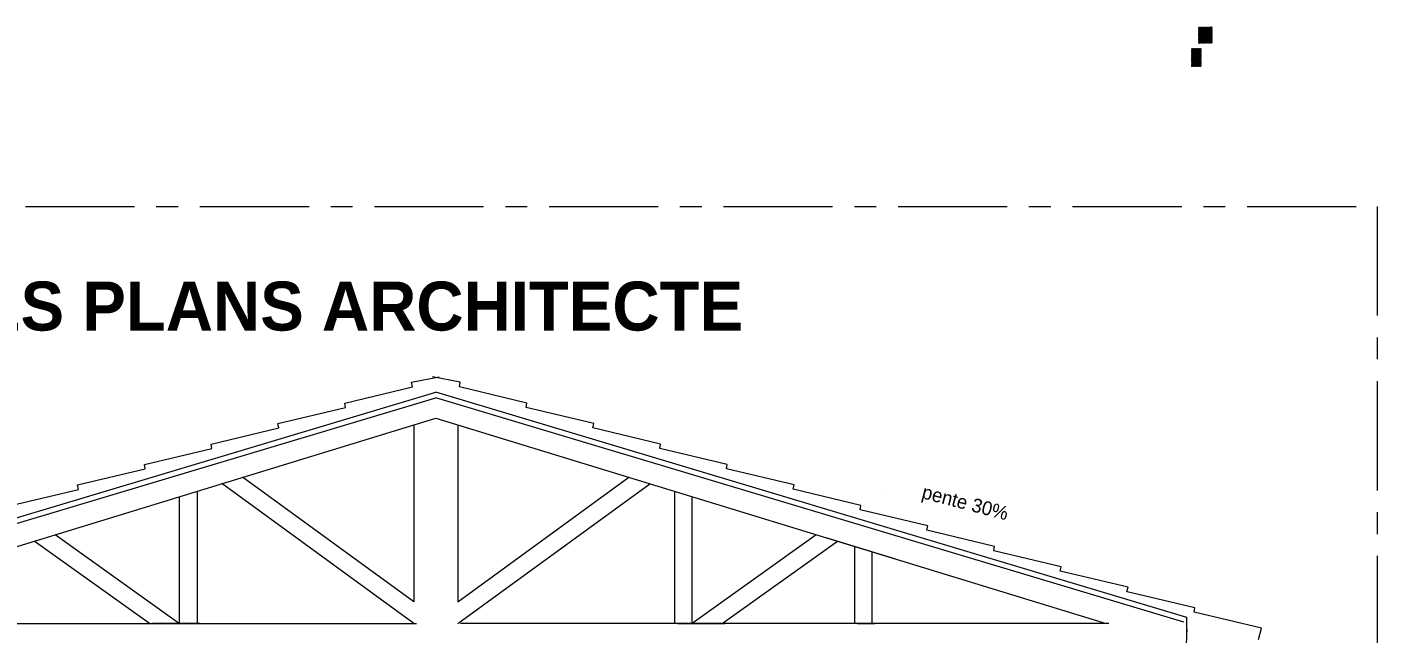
# Model space of a CAD drawing. Header units: metres. Extents: x -12536 to 12621, y -17191 to 9596.
# Drawn here: x -2361 to -1587, y 2821 to 3168 of the extents above; entities that cross this region are included whole.
import ezdxf
from ezdxf.enums import TextEntityAlignment as Align

# ---------------------------------------------------------------- set-up
doc = ezdxf.new("R2010")
doc.units = ezdxf.units.M
doc.header["$MEASUREMENT"] = 0
doc.linetypes.add('2007-10_08_CENTER', pattern=[100, 62.5, -12.5, 12.5, -12.5])
doc.linetypes.add('AXES', pattern=[2, 1.25, -0.25, 0.25, -0.25])
for name, color, linetype, lineweight in [('B-AXE', 1, 'AXES', 13), ('B-HAC', 8, 'Continuous', 9), ('B-VOILE-BA', 7, 'Continuous', 60)]:
    doc.layers.add(name, color=color, linetype=linetype, lineweight=lineweight)
for name, color, linetype in [('Calque commun', 7, 'Continuous'), ('Cotations', 7, 'Continuous'), ('Layer4', 7, 'Continuous')]:
    doc.layers.add(name, color=color, linetype=linetype)
doc.styles.add('Century Gothic', font='GOTHICB.TTF', dxfattribs={"height": 0.4})
doc.styles.add('Century Gothic22', font='GOTHIC.TTF', dxfattribs={"height": 0.079})

msp = doc.modelspace()

# ---------------------------------------------------------------- hatches: boundary and pattern name
at = {"layer": 'B-HAC'}
h = msp.add_hatch(dxfattribs=at)
h.set_pattern_fill('ANSI32', color=1, angle=-90)
h.set_pattern_definition([(315, (2256.80133, -2133.51423), (0.265165043, 0.265165043), []), (315, (2256.80133, -2133.691), (0.265165043, 0.265165043), [])])
h.paths.add_polyline_path([(-1675.859, 2266.073), (-1675.699, 2183.486), (-1695.699, 2183.486), (-1695.859, 2266.073)])
h.paths.add_polyline_path([(-1693.636, 3155.914), (-1688.127, 3155.84), (-1688.127, 3145.496), (-1693.636, 3145.571)])
h.paths.add_polyline_path([(-1689.726, 3168.072), (-1681.893, 3168.116), (-1681.867, 3158.844), (-1689.7, 3158.8)])

# ---------------------------------------------------------------- linework, layer by layer
at = {"layer": 'B-AXE', "linetype": '2007-10_08_CENTER'}
msp.add_lwpolyline([(-2761.821, 3065.451), (-1587.42, 3065.451), (-1587.42, 1993.389), (-2761.821, 1993.389)], close=True, dxfattribs=at)
at = {"layer": 'Calque commun', "color": 7, "linetype": 'Continuous', "lineweight": 20}
for p, q in [((-2558.36, 2826.71), (-2126.756, 2955.971)), ((-2556.757, 2830.331), (-2126.756, 2959.11)), ((-1696.395, 2830.223), (-2126.756, 2959.11)), ((-1698.008, 2827.566), (-2126.756, 2955.971)), ((-1696.596, 2776.316), (-1696.395, 2830.223))]:
    msp.add_line(p, q, dxfattribs=at)
at = {"layer": 'Calque commun', "color": 7, "linetype": 'Continuous', "lineweight": 5}
for p, q in [((-2510.755, 2826.75), (-2126.756, 2944.336)), ((-2139.264, 2940.506), (-2139.264, 2839.115)), ((-2126.756, 2944.336), (-1742.689, 2826.731)), ((-2114.088, 2940.457), (-2114.088, 2839.115)), ((-2139.264, 2839.115), (-2237.388, 2910.459)), ((-2114.088, 2839.115), (-2016.011, 2910.425)), ((-2263.471, 2902.472), (-2263.471, 2826.75)), ((-2139.264, 2826.75), (-2249.353, 2906.795)), ((-2114.088, 2826.75), (-2004.045, 2906.761)), ((-1989.881, 2902.423), (-1989.881, 2826.75)), ((-2273.471, 2826.75), (-2273.47, 2899.41)), ((-1979.881, 2826.75), (-1979.881, 2899.361)), ((-1869.628, 2900.238), (-1869.628, 2900.238)), ((-2344.733, 2877.589), (-2273.471, 2826.75)), ((-1908.666, 2877.555), (-1979.881, 2826.75)), ((-2290.69, 2826.75), (-2356.781, 2873.899)), ((-1962.662, 2826.75), (-1896.618, 2873.865)), ((-1863.155, 2863.619), (-1902.957, 2875.807)), ((-1886.702, 2870.829), (-1886.702, 2826.75)), ((-1876.703, 2826.75), (-1876.703, 2867.767)), ((-2519.834, 2826.731), (-2137.657, 2826.731)), ((-2509.152, 2826.75), (-2137.66, 2826.75)), ((-2271.867, 2826.75), (-2289.086, 2826.75)), ((-2271.864, 2826.731), (-2289.082, 2826.731)), ((-2261.867, 2826.75), (-2271.867, 2826.75)), ((-2261.864, 2826.731), (-2271.864, 2826.731)), ((-1741.086, 2826.731), (-2112.482, 2826.731)), ((-1988.277, 2826.75), (-1978.277, 2826.75)), ((-1988.274, 2826.731), (-1978.275, 2826.731)), ((-1978.277, 2826.75), (-1961.058, 2826.75)), ((-1978.275, 2826.731), (-1961.055, 2826.731)), ((-1885.098, 2826.75), (-1875.099, 2826.75)), ((-1885.096, 2826.731), (-1875.096, 2826.731)), ((-1696.42, 2823.102), (-1696.421, 2821.742))]:
    msp.add_line(p, q, dxfattribs=at)
at = {"layer": 'Cotations', "color": 7, "linetype": 'Continuous', "lineweight": 20}
msp.add_line((-1696.404, 2827.566), (-1696.404, 2830.448), dxfattribs=at)
at = {"layer": 'Cotations', "color": 6, "linetype": 'Continuous', "lineweight": 20}
for points in [[(-2370.192, 2894.308, 0), (-2331.465, 2903.53, 0), (-2331.923, 2906.026, 0), (-2293.195, 2915.248, 0), (-2293.653, 2917.744, 0), (-2254.925, 2926.966, 0), (-2255.384, 2929.462, 0), (-2216.655, 2938.683, 0), (-2217.114, 2941.179, 0), (-2178.386, 2950.401, 0), (-2178.845, 2952.897, 0), (-2140.117, 2962.118, 0), (-2140.627, 2964.807, 0), (-2124.73, 2967.942, 0)], [(-1655.316, 2817.509, 0), (-1653.51, 2824.014, 0), (-1692.239, 2833.236, 0), (-1691.78, 2835.732, 0), (-1730.508, 2844.954, 0), (-1730.705, 2845.007, 0), (-1730.048, 2847.45, 0), (-1768.976, 2856.72, 0), (-1768.39, 2859.184, 0), (-1807.046, 2868.389, 0), (-1806.587, 2870.884, 0), (-1845.315, 2880.106, 0), (-1844.857, 2882.602, 0), (-1883.585, 2891.824, 0), (-1883.126, 2894.32, 0), (-1921.854, 2903.542, 0), (-1921.396, 2906.037, 0), (-1960.124, 2915.259, 0), (-1959.666, 2917.755, 0), (-1998.393, 2926.977, 0), (-1997.935, 2929.473, 0), (-2036.663, 2938.694, 0), (-2036.205, 2941.19, 0), (-2074.932, 2950.412, 0), (-2074.474, 2952.908, 0), (-2113.202, 2962.13, 0), (-2112.692, 2964.819, 0), (-2128.588, 2967.953, 0)]]:
    msp.add_polyline3d(points, dxfattribs=at)

# ---------------------------------------------------------------- texts
at = {"layer": 'B-VOILE-BA', "style": 'Century Gothic'}
msp.add_text('COUPES PLANS ARCHITECTE ', height=28, dxfattribs=at).set_placement((-2497.75, 3022.414), align=Align.TOP_LEFT)
at = {"layer": 'Layer4', "color": 7, "linetype": 'ByBlock', "lineweight": -2, "style": 'Century Gothic22'}
msp.add_text('pente 30%', height=7.9, rotation=345.341409, dxfattribs=at).set_placement((-1797.885, 2893.392), align=Align.TOP_RIGHT)

doc.saveas('drawing.dxf')
